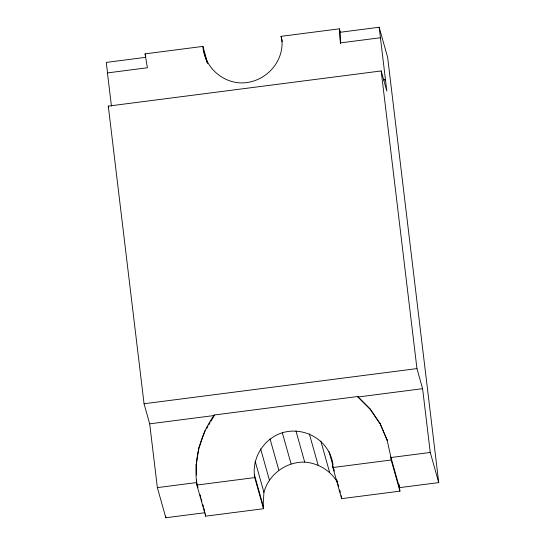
<?xml version="1.0" encoding="UTF-8"?>
<svg xmlns="http://www.w3.org/2000/svg" width="545" height="545" viewBox="0 0 545 545"><rect width="100%" height="100%" fill="white"/><g stroke="black" fill="none" stroke-linecap="round" stroke-linejoin="round"><path stroke-width="0.82" d="M380.144 423.663L387.216 440.34L380.144 423.663L370.259 409.057L357.758 396.508L214.253 414.997C199.886 435.169 193.523 460.491 196.881 485.043L205.635 516.176L263.487 508.723L254.733 477.59C251.415 458.216 263.671 438.677 282.317 432.73C305.05 426.074 329.643 440.632 332.968 464.476L332.518 464.531L332.872 467.521L341.626 498.661L399.935 491.147L399.097 485.07M263.487 508.723L263.126 505.733L263.923 492.339L255.169 461.206M196.479 475.008L196.227 464.946L198.98 447.002M199.416 446.709L205.104 430.332M263.923 492.339C268.74 474.279 286.132 461.704 304.716 462.106C318.478 463.202 330.91 470.798 337.777 482.829M206.555 428.643L207.863 426.456M208.735 424.991L210.036 422.804M210.908 421.346L214.396 415.501L214.253 414.997M111.446 106.146L107.454 72.907L147.409 67.764L145.065 53.853L202.917 46.4L207.754 63.608M282.112 41.781L281.063 36.331L339.365 28.824L340.291 32.1M281.418 39.322L281.874 39.267C284.388 63.029 263.834 83.678 240.284 82.895C220.8 81.9 204.232 65.911 202.917 46.4M339.365 28.824L339.869 32.312L379.163 27.25L387.638 57.382L438.732 482.591L399.431 487.652L398.954 484.573M339.726 31.808L340.393 42.898L380.349 37.755L380.485 38.252M205.131 512.688L165.837 517.75L157.362 487.618L149.698 423.84L144.057 403.75L108.285 106.105L381.18 70.945L386.827 91.029L379.163 27.25M383.653 79.516L385.335 79.297M383.796 80.02L385.479 79.802M144.057 403.75L416.952 368.59L422.593 388.68L430.264 452.459L438.732 482.591M149.698 423.84L214.396 415.501M357.758 396.508L357.901 397.012L422.593 388.68M157.362 487.618L196.663 482.557L196.602 480.043M430.264 452.459L390.963 457.521L387.073 439.835M196.881 485.043L254.733 477.59M332.872 467.521L391.181 460.007L399.935 491.147M357.901 397.012L370.396 409.561L379.81 423.472M340.393 42.898L340.53 43.402L339.869 32.312M281.063 36.331L281.52 37.973M399.574 488.156L390.82 457.023L391.181 460.007M370.259 409.057L370.396 409.561M329.023 451.689L332.709 464.803M332.518 464.531L333.206 466.99M333.669 468.632L334.358 471.084M336.892 480.104L337.58 482.557M338.043 484.198L338.731 486.658M339.658 489.935L340.346 492.394M320.821 441.062L329.568 472.195M203.278 49.391L206.964 62.498M309.335 433.861L318.089 465.001M295.969 430.972L304.716 462.106M282.317 432.73L291.071 463.863M270.041 438.929L278.795 470.062M260.612 448.814L269.366 479.954M145.065 53.853L145.76 56.312M145.426 56.843L145.57 57.348L106.268 62.409L107.59 73.412L107.454 72.907M254.372 474.6L263.126 505.733M108.285 106.105L108.741 107.706M196.084 464.442L196.227 464.946M196.52 482.053L198.033 487.441M200.097 494.771L200.785 497.217M201.241 498.845L201.929 501.284M202.842 504.541L203.53 506.986M203.987 508.614L204.675 511.06M381.18 70.945L416.952 368.59M341.265 495.671L341.626 498.661M205.363 513.935L205.635 516.176M165.632 516.061L165.837 517.75"/></g></svg>
